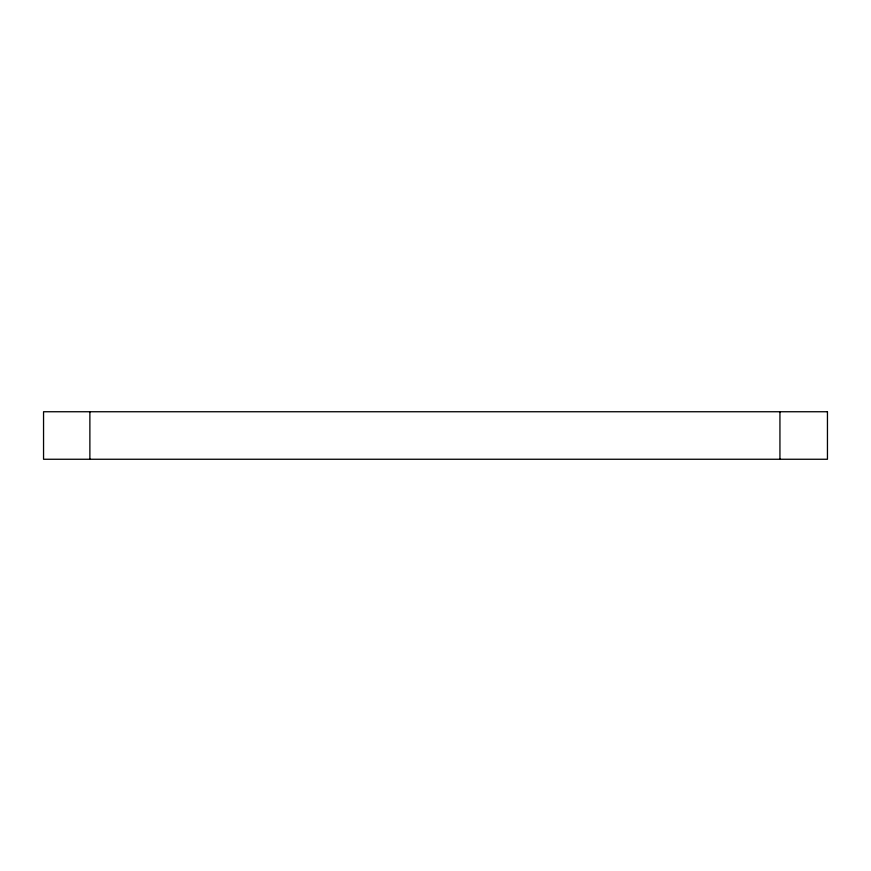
<?xml version="1.0" encoding="UTF-8"?>
<svg xmlns="http://www.w3.org/2000/svg" width="871" height="871" viewBox="0 0 871 871"><rect width="100%" height="100%" fill="white"/><g stroke="black" fill="none" stroke-linecap="round" stroke-linejoin="round"><path stroke-width="1.31" d="M779.937 411.743L779.937 459.257M89.876 411.743L89.876 459.257M827.45 411.743L43.55 411.743L43.55 459.257L827.45 459.257L827.45 411.743"/></g></svg>
